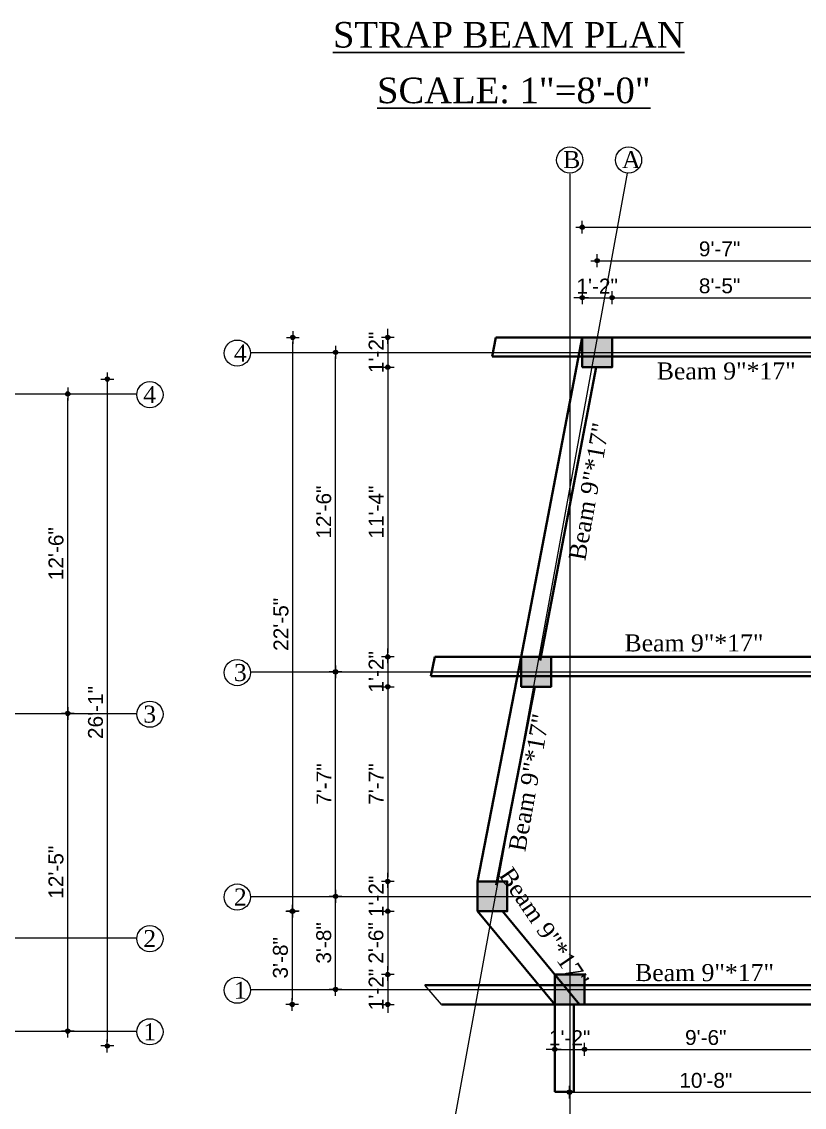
# Model space of a CAD drawing. Header units: inches. Extents: x -12073856 to 12321241, y -1226296 to 1319224.
# Drawn here: x 121516 to 121884, y 45437 to 45947 of the extents above; entities that cross this region are included whole.
import ezdxf
from ezdxf.enums import TextEntityAlignment as Align

# ---------------------------------------------------------------- set-up
doc = ezdxf.new("R2010")
doc.units = ezdxf.units.IN
doc.header["$MEASUREMENT"] = 0
doc.header["$PDMODE"] = 35
for name, color, linetype, lineweight in [('1', 7, 'Continuous', 13), ('Column', 181, 'Continuous', 40), ('Hatch', 9, 'Continuous', 9), ('Stairs', 61, 'Continuous', 18), ('Toilet', 7, 'Continuous', 25), ('WALL', 1, 'Continuous', 30)]:
    doc.layers.add(name, color=color, linetype=linetype, lineweight=lineweight)
doc.styles.add('ordinary', font='times.ttf')
doc.styles.add('ramon', font='arial.ttf')
doc.dimstyles.new('S8', dxfattribs={"dimtxt": 7, "dimasz": 2, "dimexe": 6, "dimexo": 18, "dimgap": 1.9375, "dimtad": 1, "dimdec": 1, "dimzin": 3, "dimdsep": 46, "dimlunit": 4, "dimtxsty": 'ramon', "dimblk": 'dot 2', "dimcen": 0.09375, "dimse1": 1, "dimse2": 1, "dimclrd": 1, "dimclre": 1, "dimclrt": 256, "dimadec": 0, "dimazin": 0, "dimtfac": 0.75, "dimtdec": 1, "dimtix": 1, "dimtmove": 1, "dimatfit": 3, "dimldrblk": 'DOT', "dimfxl": 1, "dimtolj": 1, "dimtzin": 0, "dimlwd": 9, "dimlwe": 9, "dimarcsym": 0})

# ---------------------------------------------------------------- blocks, each defined once
blk = doc.blocks.new('colm')
at = {"layer": 'Hatch'}
h = blk.add_hatch(color=256, dxfattribs=at)
h.dxf.hatch_style = 1
h.paths.add_polyline_path([(66705.71, 8319.73), (66705.71, 8307.73), (66717.71, 8307.73), (66717.71, 8319.73)])
at = {"layer": 'Column'}
blk.add_lwpolyline([(66705.71, 8307.73), (66717.71, 8307.73), (66717.71, 8319.73), (66705.71, 8319.73)], close=True, dxfattribs=at)
blk = doc.blocks.new('dot1')
at = {"layer": 'Hatch'}
h = blk.add_hatch(color=256, dxfattribs=at)
edge = h.paths.add_edge_path()
edge.add_arc((0, 0), 1, 0, 360)
for p, q in [((3, 0), (-3, 0)), ((0, 3), (0, -3))]:
    blk.add_line(p, q, dxfattribs=at)
blk.add_circle((0, 0), 1, dxfattribs=at)
blk = doc.blocks.new('dot 2')
at = {"layer": 'Hatch', "xscale": 0.5, "yscale": 0.5, "zscale": 0.5}
blk.add_blockref('dot1', (0, 0), dxfattribs=at)
blk = doc.blocks.new('*D1143')
at = {"layer": 'Defpoints', "color": 0, "transparency": 16777216}
for p in [(121793.65, 45817.34), (121779.65, 45798.67), (121793.65, 45798.67)]:
    blk.add_point(p, dxfattribs=at)
at = {"layer": 'Toilet', "color": 1, "lineweight": 9, "transparency": 16777216}
for p, q in [((121777.65, 45817.34), (121775.65, 45817.34)), ((121779.65, 45817.34), (121793.65, 45817.34)), ((121795.65, 45817.34), (121797.65, 45817.34))]:
    blk.add_line(p, q, dxfattribs=at)
at = {"layer": 'Toilet', "color": 1, "lineweight": 9, "transparency": 16777216, "xscale": 2, "yscale": 2, "zscale": 2}
blk.add_blockref('dot 2', (121779.65, 45817.34), dxfattribs=at)
at = {"layer": 'Toilet', "color": 1, "lineweight": 9, "transparency": 16777216, "xscale": 2, "yscale": 2, "zscale": 2, "rotation": 180}
blk.add_blockref('dot 2', (121793.65, 45817.34), dxfattribs=at)
at = {"layer": 'Toilet', "transparency": 16777216, "insert": (121786.65, 45822.8), "char_height": 7, "attachment_point": 5, "style": 'ramon'}
blk.add_mtext('\\A1;1\'-2"', dxfattribs=at)
blk = doc.blocks.new('_Dot')
at = {"color": 0, "lineweight": -2}
blk.add_line((-0.5, 0), (-1, 0), dxfattribs=at)
at = {"color": 0, "const_width": 0.5}
blk.add_lwpolyline([(-0.25, 0, 1), (0.25, 0, 1)], format="xyb", close=True, dxfattribs=at)
blk = doc.blocks.new('*D1144')
at = {"layer": 'Defpoints', "color": 0, "transparency": 16777216}
for p in [(121894.65, 45817.34), (121793.65, 45798.67), (121894.65, 45798.67)]:
    blk.add_point(p, dxfattribs=at)
at = {"layer": 'Toilet', "color": 1, "lineweight": 9, "transparency": 16777216}
blk.add_line((121795.65, 45817.34), (121892.65, 45817.34), dxfattribs=at)
at = {"layer": 'Toilet', "color": 1, "lineweight": 9, "transparency": 16777216, "xscale": 2, "yscale": 2, "zscale": 2, "rotation": 180}
blk.add_blockref('dot 2', (121793.65, 45817.34), dxfattribs=at)
at = {"layer": 'Toilet', "color": 1, "lineweight": 9, "transparency": 16777216, "xscale": 2, "yscale": 2, "zscale": 2}
blk.add_blockref('dot 2', (121894.65, 45817.34), dxfattribs=at)
at = {"layer": 'Toilet', "transparency": 16777216, "insert": (121844.15, 45822.86), "char_height": 7, "attachment_point": 5, "style": 'ramon'}
blk.add_mtext('\\A1;8\'-5"', dxfattribs=at)
blk = doc.blocks.new('*D1148')
at = {"layer": 'Defpoints', "color": 0, "transparency": 16777216}
for p in [(121901.65, 45834.71), (121786.65, 45798.67), (121901.65, 45798.67)]:
    blk.add_point(p, dxfattribs=at)
at = {"layer": 'Toilet', "color": 1, "lineweight": 9, "transparency": 16777216}
blk.add_line((121788.65, 45834.71), (121899.65, 45834.71), dxfattribs=at)
at = {"layer": 'Toilet', "color": 1, "lineweight": 9, "transparency": 16777216, "xscale": 2, "yscale": 2, "zscale": 2, "rotation": 180}
blk.add_blockref('dot 2', (121786.65, 45834.71), dxfattribs=at)
at = {"layer": 'Toilet', "color": 1, "lineweight": 9, "transparency": 16777216, "xscale": 2, "yscale": 2, "zscale": 2}
blk.add_blockref('dot 2', (121901.65, 45834.71), dxfattribs=at)
at = {"layer": 'Toilet', "transparency": 16777216, "insert": (121844.15, 45840.22), "char_height": 7, "attachment_point": 5, "style": 'ramon'}
blk.add_mtext('\\A1;9\'-7"', dxfattribs=at)
blk = doc.blocks.new('*D1150')
at = {"layer": 'Defpoints', "color": 0, "transparency": 16777216}
for p in [(122053.59, 45850.43), (121779.65, 45798.67), (122053.59, 45798.67)]:
    blk.add_point(p, dxfattribs=at)
at = {"layer": 'Toilet', "color": 1, "lineweight": 9, "transparency": 16777216}
blk.add_line((121781.65, 45850.43), (122051.59, 45850.43), dxfattribs=at)
at = {"layer": 'Toilet', "color": 1, "lineweight": 9, "transparency": 16777216, "xscale": 2, "yscale": 2, "zscale": 2, "rotation": 180}
blk.add_blockref('dot 2', (121779.65, 45850.43), dxfattribs=at)
at = {"layer": 'Toilet', "color": 1, "lineweight": 9, "transparency": 16777216, "xscale": 2, "yscale": 2, "zscale": 2}
blk.add_blockref('dot 2', (122053.59, 45850.43), dxfattribs=at)
at = {"layer": 'Toilet', "transparency": 16777216, "insert": (121916.62, 45855.94), "char_height": 7, "attachment_point": 5, "style": 'ramon'}
blk.add_mtext('\\A1;22\'-10"', dxfattribs=at)
blk = doc.blocks.new('*D1157')
at = {"layer": 'Defpoints', "color": 0, "transparency": 16777216}
for p in [(121766.71, 45485.53), (121780.71, 45485.53), (121780.71, 45464.43)]:
    blk.add_point(p, dxfattribs=at)
at = {"layer": 'Toilet', "color": 1, "lineweight": 9, "transparency": 16777216}
for p, q in [((121764.71, 45464.43), (121762.71, 45464.43)), ((121766.71, 45464.43), (121780.71, 45464.43)), ((121782.71, 45464.43), (121784.71, 45464.43))]:
    blk.add_line(p, q, dxfattribs=at)
at = {"layer": 'Toilet', "color": 1, "lineweight": 9, "transparency": 16777216, "xscale": 2, "yscale": 2, "zscale": 2}
blk.add_blockref('dot 2', (121766.71, 45464.43), dxfattribs=at)
at = {"layer": 'Toilet', "color": 1, "lineweight": 9, "transparency": 16777216, "xscale": 2, "yscale": 2, "zscale": 2, "rotation": 180}
blk.add_blockref('dot 2', (121780.71, 45464.43), dxfattribs=at)
at = {"layer": 'Toilet', "transparency": 16777216, "insert": (121773.71, 45469.88), "char_height": 7, "attachment_point": 5, "style": 'ramon'}
blk.add_mtext('\\A1;1\'-2"', dxfattribs=at)
blk = doc.blocks.new('*D1158')
at = {"layer": 'Defpoints', "color": 0, "transparency": 16777216}
for p in [(121780.71, 45485.53), (121894.59, 45485.53), (121894.59, 45464.43)]:
    blk.add_point(p, dxfattribs=at)
at = {"layer": 'Toilet', "color": 1, "lineweight": 9, "transparency": 16777216}
blk.add_line((121782.71, 45464.43), (121892.59, 45464.43), dxfattribs=at)
at = {"layer": 'Toilet', "color": 1, "lineweight": 9, "transparency": 16777216, "xscale": 2, "yscale": 2, "zscale": 2, "rotation": 180}
blk.add_blockref('dot 2', (121780.71, 45464.43), dxfattribs=at)
at = {"layer": 'Toilet', "color": 1, "lineweight": 9, "transparency": 16777216, "xscale": 2, "yscale": 2, "zscale": 2}
blk.add_blockref('dot 2', (121894.59, 45464.43), dxfattribs=at)
at = {"layer": 'Toilet', "transparency": 16777216, "insert": (121837.65, 45469.94), "char_height": 7, "attachment_point": 5, "style": 'ramon'}
blk.add_mtext('\\A1;9\'-6"', dxfattribs=at)
blk = doc.blocks.new('*D1162')
at = {"layer": 'Defpoints', "color": 0, "transparency": 16777216}
for p in [(121773.71, 45485.53), (121901.65, 45485.53), (121901.65, 45444.32)]:
    blk.add_point(p, dxfattribs=at)
at = {"layer": 'Toilet', "color": 1, "lineweight": 9, "transparency": 16777216}
blk.add_line((121775.71, 45444.32), (121899.65, 45444.32), dxfattribs=at)
at = {"layer": 'Toilet', "color": 1, "lineweight": 9, "transparency": 16777216, "xscale": 2, "yscale": 2, "zscale": 2, "rotation": 180}
blk.add_blockref('dot 2', (121773.71, 45444.32), dxfattribs=at)
at = {"layer": 'Toilet', "color": 1, "lineweight": 9, "transparency": 16777216, "xscale": 2, "yscale": 2, "zscale": 2}
blk.add_blockref('dot 2', (121901.65, 45444.32), dxfattribs=at)
at = {"layer": 'Toilet', "transparency": 16777216, "insert": (121837.68, 45449.83), "char_height": 7, "attachment_point": 5, "style": 'ramon'}
blk.add_mtext('\\A1;10\'-8"', dxfattribs=at)
blk = doc.blocks.new('*D1164')
at = {"layer": 'Defpoints', "color": 0, "transparency": 16777216}
for p in [(121766.71, 45485.53), (122053.54, 45485.53), (122053.54, 45424.07)]:
    blk.add_point(p, dxfattribs=at)
at = {"layer": 'Toilet', "color": 1, "lineweight": 9, "transparency": 16777216}
blk.add_line((121768.71, 45424.07), (122051.54, 45424.07), dxfattribs=at)
at = {"layer": 'Toilet', "color": 1, "lineweight": 9, "transparency": 16777216, "xscale": 2, "yscale": 2, "zscale": 2, "rotation": 180}
blk.add_blockref('dot 2', (121766.71, 45424.07), dxfattribs=at)
at = {"layer": 'Toilet', "color": 1, "lineweight": 9, "transparency": 16777216, "xscale": 2, "yscale": 2, "zscale": 2}
blk.add_blockref('dot 2', (122053.54, 45424.07), dxfattribs=at)
at = {"layer": 'Toilet', "transparency": 16777216, "insert": (121910.13, 45429.59), "char_height": 7, "attachment_point": 5, "style": 'ramon'}
blk.add_mtext('\\A1;23\'-11"', dxfattribs=at)
blk = doc.blocks.new('*D1165')
at = {"layer": 'Defpoints', "color": 0, "transparency": 16777216}
for p in [(121752.86, 45798.67), (121688.28, 45784.67), (121752.86, 45784.67)]:
    blk.add_point(p, dxfattribs=at)
at = {"layer": 'Toilet', "color": 1, "lineweight": 9, "transparency": 16777216}
for p, q in [((121688.28, 45800.67), (121688.28, 45802.67)), ((121688.28, 45798.67), (121688.28, 45784.67)), ((121688.28, 45782.67), (121688.28, 45780.67))]:
    blk.add_line(p, q, dxfattribs=at)
at = {"layer": 'Toilet', "color": 1, "lineweight": 9, "transparency": 16777216, "xscale": 2, "yscale": 2, "zscale": 2}
for p, rotation in [((121688.28, 45798.67), 270), ((121688.28, 45784.67), 90)]:
    blk.add_blockref('dot 2', p, dxfattribs=dict(at, rotation=rotation))
at = {"layer": 'Toilet', "transparency": 16777216, "insert": (121682.82, 45791.67), "char_height": 7, "attachment_point": 5, "rotation": 90, "style": 'ramon'}
blk.add_mtext('\\A1;1\'-2"', dxfattribs=at)
blk = doc.blocks.new('*D1166')
at = {"layer": 'Defpoints', "color": 0, "transparency": 16777216}
for p in [(121752.86, 45784.67), (121688.28, 45648.67), (121724.18, 45648.67)]:
    blk.add_point(p, dxfattribs=at)
at = {"layer": 'Toilet', "color": 1, "lineweight": 9, "transparency": 16777216}
blk.add_line((121688.28, 45782.67), (121688.28, 45650.67), dxfattribs=at)
at = {"layer": 'Toilet', "color": 1, "lineweight": 9, "transparency": 16777216, "xscale": 2, "yscale": 2, "zscale": 2}
for p, rotation in [((121688.28, 45784.67), 90), ((121688.28, 45648.67), 270)]:
    blk.add_blockref('dot 2', p, dxfattribs=dict(at, rotation=rotation))
at = {"layer": 'Toilet', "transparency": 16777216, "insert": (121682.82, 45716.67), "char_height": 7, "attachment_point": 5, "rotation": 90, "style": 'ramon'}
blk.add_mtext('\\A1;11\'-4"', dxfattribs=at)
blk = doc.blocks.new('*D1167')
at = {"layer": 'Defpoints', "color": 0, "transparency": 16777216}
for p in [(121724.18, 45648.67), (121688.28, 45634.67), (121724.18, 45634.67)]:
    blk.add_point(p, dxfattribs=at)
at = {"layer": 'Toilet', "color": 1, "lineweight": 9, "transparency": 16777216}
for p, q in [((121688.28, 45650.67), (121688.28, 45652.67)), ((121688.28, 45648.67), (121688.28, 45634.67)), ((121688.28, 45632.67), (121688.28, 45630.67))]:
    blk.add_line(p, q, dxfattribs=at)
at = {"layer": 'Toilet', "color": 1, "lineweight": 9, "transparency": 16777216, "xscale": 2, "yscale": 2, "zscale": 2}
for p, rotation in [((121688.28, 45648.67), 270), ((121688.28, 45634.67), 90)]:
    blk.add_blockref('dot 2', p, dxfattribs=dict(at, rotation=rotation))
at = {"layer": 'Toilet', "transparency": 16777216, "insert": (121682.82, 45641.67), "char_height": 7, "attachment_point": 5, "rotation": 90, "style": 'ramon'}
blk.add_mtext('\\A1;1\'-2"', dxfattribs=at)
blk = doc.blocks.new('*D1168')
at = {"layer": 'Defpoints', "color": 0, "transparency": 16777216}
for p in [(121724.18, 45634.67), (121688.28, 45543.26), (121703.64, 45543.26)]:
    blk.add_point(p, dxfattribs=at)
at = {"layer": 'Toilet', "color": 1, "lineweight": 9, "transparency": 16777216}
blk.add_line((121688.28, 45632.67), (121688.28, 45545.26), dxfattribs=at)
at = {"layer": 'Toilet', "color": 1, "lineweight": 9, "transparency": 16777216, "xscale": 2, "yscale": 2, "zscale": 2}
for p, rotation in [((121688.28, 45634.67), 90), ((121688.28, 45543.26), 270)]:
    blk.add_blockref('dot 2', p, dxfattribs=dict(at, rotation=rotation))
at = {"layer": 'Toilet', "transparency": 16777216, "insert": (121682.84, 45588.96), "char_height": 7, "attachment_point": 5, "rotation": 90, "style": 'ramon'}
blk.add_mtext('\\A1;7\'-7"', dxfattribs=at)
blk = doc.blocks.new('*D1169')
at = {"layer": 'Defpoints', "color": 0, "transparency": 16777216}
for p in [(121703.64, 45543.26), (121688.28, 45529.26), (121703.64, 45529.26)]:
    blk.add_point(p, dxfattribs=at)
at = {"layer": 'Toilet', "color": 1, "lineweight": 9, "transparency": 16777216}
for p, q in [((121688.28, 45545.26), (121688.28, 45547.26)), ((121688.28, 45543.26), (121688.28, 45529.26)), ((121688.28, 45527.26), (121688.28, 45525.26))]:
    blk.add_line(p, q, dxfattribs=at)
at = {"layer": 'Toilet', "color": 1, "lineweight": 9, "transparency": 16777216, "xscale": 2, "yscale": 2, "zscale": 2}
for p, rotation in [((121688.28, 45543.26), 270), ((121688.28, 45529.26), 90)]:
    blk.add_blockref('dot 2', p, dxfattribs=dict(at, rotation=rotation))
at = {"layer": 'Toilet', "transparency": 16777216, "insert": (121682.82, 45536.26), "char_height": 7, "attachment_point": 5, "rotation": 90, "style": 'ramon'}
blk.add_mtext('\\A1;1\'-2"', dxfattribs=at)
blk = doc.blocks.new('*D1170')
at = {"layer": 'Defpoints', "color": 0, "transparency": 16777216}
for p in [(121703.64, 45529.26), (121688.28, 45499.53), (121739.93, 45499.53)]:
    blk.add_point(p, dxfattribs=at)
at = {"layer": 'Toilet', "color": 1, "lineweight": 9, "transparency": 16777216}
blk.add_line((121688.28, 45527.26), (121688.28, 45501.53), dxfattribs=at)
at = {"layer": 'Toilet', "color": 1, "lineweight": 9, "transparency": 16777216, "xscale": 2, "yscale": 2, "zscale": 2}
for p, rotation in [((121688.28, 45529.26), 90), ((121688.28, 45499.53), 270)]:
    blk.add_blockref('dot 2', p, dxfattribs=dict(at, rotation=rotation))
at = {"layer": 'Toilet', "transparency": 16777216, "insert": (121682.76, 45514.39), "char_height": 7, "attachment_point": 5, "rotation": 90, "style": 'ramon'}
blk.add_mtext('\\A1;2\'-6"', dxfattribs=at)
blk = doc.blocks.new('*D1171')
at = {"layer": 'Defpoints', "color": 0, "transparency": 16777216}
for p in [(121739.93, 45499.53), (121688.28, 45485.53), (121739.93, 45485.53)]:
    blk.add_point(p, dxfattribs=at)
at = {"layer": 'Toilet', "color": 1, "lineweight": 9, "transparency": 16777216}
for p, q in [((121688.28, 45501.53), (121688.28, 45503.53)), ((121688.28, 45499.53), (121688.28, 45485.53)), ((121688.28, 45483.53), (121688.28, 45481.53))]:
    blk.add_line(p, q, dxfattribs=at)
at = {"layer": 'Toilet', "color": 1, "lineweight": 9, "transparency": 16777216, "xscale": 2, "yscale": 2, "zscale": 2}
for p, rotation in [((121688.28, 45499.53), 270), ((121688.28, 45485.53), 90)]:
    blk.add_blockref('dot 2', p, dxfattribs=dict(at, rotation=rotation))
at = {"layer": 'Toilet', "transparency": 16777216, "insert": (121682.82, 45492.53), "char_height": 7, "attachment_point": 5, "rotation": 90, "style": 'ramon'}
blk.add_mtext('\\A1;1\'-2"', dxfattribs=at)
blk = doc.blocks.new('*D1172')
at = {"layer": 'Defpoints', "color": 0, "transparency": 16777216}
for p in [(121663.77, 45536.26), (121703.64, 45536.26), (121739.93, 45492.53)]:
    blk.add_point(p, dxfattribs=at)
at = {"layer": 'Toilet', "color": 1, "lineweight": 9, "transparency": 16777216}
blk.add_line((121663.77, 45494.53), (121663.77, 45534.26), dxfattribs=at)
at = {"layer": 'Toilet', "color": 1, "lineweight": 9, "transparency": 16777216, "xscale": 2, "yscale": 2, "zscale": 2}
for p, rotation in [((121663.77, 45536.26), 90), ((121663.77, 45492.53), 270)]:
    blk.add_blockref('dot 2', p, dxfattribs=dict(at, rotation=rotation))
at = {"layer": 'Toilet', "transparency": 16777216, "insert": (121658.25, 45514.39), "char_height": 7, "attachment_point": 5, "rotation": 90, "style": 'ramon'}
blk.add_mtext('\\A1;3\'-8"', dxfattribs=at)
blk = doc.blocks.new('*D1173')
at = {"layer": 'Defpoints', "color": 0, "transparency": 16777216}
for p in [(121663.77, 45641.67), (121724.18, 45641.67), (121703.64, 45536.26)]:
    blk.add_point(p, dxfattribs=at)
at = {"layer": 'Toilet', "color": 1, "lineweight": 9, "transparency": 16777216}
blk.add_line((121663.77, 45538.26), (121663.77, 45639.67), dxfattribs=at)
at = {"layer": 'Toilet', "color": 1, "lineweight": 9, "transparency": 16777216, "xscale": 2, "yscale": 2, "zscale": 2}
for p, rotation in [((121663.77, 45641.67), 90), ((121663.77, 45536.26), 270)]:
    blk.add_blockref('dot 2', p, dxfattribs=dict(at, rotation=rotation))
at = {"layer": 'Toilet', "transparency": 16777216, "insert": (121658.33, 45588.96), "char_height": 7, "attachment_point": 5, "rotation": 90, "style": 'ramon'}
blk.add_mtext('\\A1;7\'-7"', dxfattribs=at)
blk = doc.blocks.new('*D1174')
at = {"layer": 'Defpoints', "color": 0, "transparency": 16777216}
for p in [(121663.77, 45791.67), (121752.86, 45791.67), (121724.18, 45641.67)]:
    blk.add_point(p, dxfattribs=at)
at = {"layer": 'Toilet', "color": 1, "lineweight": 9, "transparency": 16777216}
blk.add_line((121663.77, 45643.67), (121663.77, 45789.67), dxfattribs=at)
at = {"layer": 'Toilet', "color": 1, "lineweight": 9, "transparency": 16777216, "xscale": 2, "yscale": 2, "zscale": 2}
for p, rotation in [((121663.77, 45791.67), 90), ((121663.77, 45641.67), 270)]:
    blk.add_blockref('dot 2', p, dxfattribs=dict(at, rotation=rotation))
at = {"layer": 'Toilet', "transparency": 16777216, "insert": (121658.26, 45716.67), "char_height": 7, "attachment_point": 5, "rotation": 90, "style": 'ramon'}
blk.add_mtext('\\A1;12\'-6"', dxfattribs=at)
blk = doc.blocks.new('*D1175')
at = {"layer": 'Defpoints', "color": 0, "transparency": 16777216}
for p in [(121643.69, 45798.67), (121752.86, 45798.67), (121703.64, 45529.26)]:
    blk.add_point(p, dxfattribs=at)
at = {"layer": 'Toilet', "color": 1, "lineweight": 9, "transparency": 16777216}
blk.add_line((121643.69, 45531.26), (121643.69, 45796.67), dxfattribs=at)
at = {"layer": 'Toilet', "color": 1, "lineweight": 9, "transparency": 16777216, "xscale": 2, "yscale": 2, "zscale": 2}
for p, rotation in [((121643.69, 45798.67), 90), ((121643.69, 45529.26), 270)]:
    blk.add_blockref('dot 2', p, dxfattribs=dict(at, rotation=rotation))
at = {"layer": 'Toilet', "transparency": 16777216, "insert": (121638.17, 45663.96), "char_height": 7, "attachment_point": 5, "rotation": 90, "style": 'ramon'}
blk.add_mtext('\\A1;22\'-5"', dxfattribs=at)
blk = doc.blocks.new('*D1176')
at = {"layer": 'Defpoints', "color": 0, "transparency": 16777216}
for p in [(121703.64, 45529.26), (121643.42, 45485.53), (121739.93, 45485.53)]:
    blk.add_point(p, dxfattribs=at)
at = {"layer": 'Toilet', "color": 1, "lineweight": 9, "transparency": 16777216}
blk.add_line((121643.42, 45527.26), (121643.42, 45487.53), dxfattribs=at)
at = {"layer": 'Toilet', "color": 1, "lineweight": 9, "transparency": 16777216, "xscale": 2, "yscale": 2, "zscale": 2}
for p, rotation in [((121643.42, 45529.26), 90), ((121643.42, 45485.53), 270)]:
    blk.add_blockref('dot 2', p, dxfattribs=dict(at, rotation=rotation))
at = {"layer": 'Toilet', "transparency": 16777216, "insert": (121637.91, 45507.39), "char_height": 7, "attachment_point": 5, "rotation": 90, "style": 'ramon'}
blk.add_mtext('\\A1;3\'-8"', dxfattribs=at)
blk = doc.blocks.new('*D1270')
at = {"layer": 'Defpoints', "color": 0, "transparency": 16777216}
for p in [(121488.39, 45622.14), (121538.01, 45622.14), (121488.39, 45473)]:
    blk.add_point(p, dxfattribs=at)
at = {"layer": 'Toilet', "color": 1, "lineweight": 9, "transparency": 16777216}
blk.add_line((121538.01, 45475), (121538.01, 45620.14), dxfattribs=at)
at = {"layer": 'Toilet', "color": 1, "lineweight": 9, "transparency": 16777216, "xscale": 2, "yscale": 2, "zscale": 2}
for p, rotation in [((121538.01, 45622.14), 90), ((121538.01, 45473), 270)]:
    blk.add_blockref('dot 2', p, dxfattribs=dict(at, rotation=rotation))
at = {"layer": 'Toilet', "transparency": 16777216, "insert": (121532.5, 45547.57), "char_height": 7, "attachment_point": 5, "rotation": 90, "style": 'ramon'}
blk.add_mtext('\\A1;12\'-5"', dxfattribs=at)
blk = doc.blocks.new('*D1271')
at = {"layer": 'Defpoints', "color": 0, "transparency": 16777216}
for p in [(121488.44, 45772.14), (121538.01, 45772.14), (121488.39, 45622.14)]:
    blk.add_point(p, dxfattribs=at)
at = {"layer": 'Toilet', "color": 1, "lineweight": 9, "transparency": 16777216}
blk.add_line((121538.01, 45624.14), (121538.01, 45770.14), dxfattribs=at)
at = {"layer": 'Toilet', "color": 1, "lineweight": 9, "transparency": 16777216, "xscale": 2, "yscale": 2, "zscale": 2}
for p, rotation in [((121538.01, 45772.14), 90), ((121538.01, 45622.14), 270)]:
    blk.add_blockref('dot 2', p, dxfattribs=dict(at, rotation=rotation))
at = {"layer": 'Toilet', "transparency": 16777216, "insert": (121532.5, 45697.14), "char_height": 7, "attachment_point": 5, "rotation": 90, "style": 'ramon'}
blk.add_mtext('\\A1;12\'-6"', dxfattribs=at)
blk = doc.blocks.new('*D1272')
at = {"layer": 'Defpoints', "color": 0, "transparency": 16777216}
for p in [(121488.44, 45779.14), (121488.44, 45466), (121556.57, 45466)]:
    blk.add_point(p, dxfattribs=at)
at = {"layer": 'Toilet', "color": 1, "lineweight": 9, "transparency": 16777216}
blk.add_line((121556.57, 45777.14), (121556.57, 45468), dxfattribs=at)
at = {"layer": 'Toilet', "color": 1, "lineweight": 9, "transparency": 16777216, "xscale": 2, "yscale": 2, "zscale": 2}
for p, rotation in [((121556.57, 45779.14), 90), ((121556.57, 45466), 270)]:
    blk.add_blockref('dot 2', p, dxfattribs=dict(at, rotation=rotation))
at = {"layer": 'Toilet', "transparency": 16777216, "insert": (121551.06, 45622.57), "char_height": 7, "attachment_point": 5, "rotation": 90, "style": 'ramon'}
blk.add_mtext('\\A1;26\'-1"', dxfattribs=at)
blk = doc.blocks.new('*D1297')
at = {"layer": 'Defpoints', "color": 0, "transparency": 16777216}
for p in [(123920.36, 45637.44), (123937.7, 45637.44), (121383.39, 45598.44)]:
    blk.add_point(p, dxfattribs=at)
at = {"layer": 'Toilet', "color": 1, "lineweight": 9, "transparency": 16777216}
blk.add_line((123937.7, 45600.44), (123937.7, 45635.44), dxfattribs=at)
at = {"layer": 'Toilet', "color": 1, "lineweight": 9, "transparency": 16777216, "xscale": 2, "yscale": 2, "zscale": 2}
for p, rotation in [((123937.7, 45637.44), 90), ((123937.7, 45598.44), 270)]:
    blk.add_blockref('dot 2', p, dxfattribs=dict(at, rotation=rotation))
at = {"layer": 'Toilet', "transparency": 16777216, "insert": (123932.18, 45617.94), "char_height": 7, "attachment_point": 5, "rotation": 90, "style": 'ramon'}
blk.add_mtext('\\A1;3\'-3"', dxfattribs=at)

msp = doc.modelspace()

# ---------------------------------------------------------------- linework, layer by layer
for p, q in [((121800.75, 45875.85), (121717.32, 45419.26)), ((121773.77, 45875.48), (121773.77, 45419.93))]:
    msp.add_line(p, q)
at = {"layer": 'Column', "color": 1}
for p, q in [((121737.29, 45789.67), (121739.01, 45798.67)), ((121739.01, 45798.67), (121894.65, 45798.67)), ((121779.65, 45798.67), (121750.96, 45648.67)), ((121737.29, 45789.67), (121894.65, 45789.67)), ((121786.13, 45784.67), (121759.8, 45646.98)), ((121708.6, 45639.67), (121710.33, 45648.67)), ((121710.33, 45648.67), (122039.54, 45648.67)), ((121750.96, 45648.67), (121730.42, 45543.26)), ((121708.6, 45639.67), (121894.59, 45639.67)), ((121757.4, 45634.67), (121739.25, 45541.54)), ((121730.42, 45529.26), (121766.71, 45485.53)), ((121742.11, 45529.26), (121778.41, 45485.53)), ((121705.66, 45494.53), (121894.59, 45494.53)), ((121713.53, 45485.53), (121894.59, 45485.53)), ((121766.71, 45485.53), (121766.71, 45444.53)), ((121775.71, 45485.53), (121775.71, 45444.53)), ((121766.71, 45444.53), (121775.71, 45444.53))]:
    msp.add_line(p, q, dxfattribs=at)
at = {"layer": 'Stairs'}
msp.add_line((121713.53, 45485.53), (121705.66, 45494.53), dxfattribs=at)
at = {"layer": 'Toilet'}
for p, q in [((121623.76, 45791.67), (122135.59, 45791.67)), ((121021.69, 45772.14), (121570.44, 45772.14)), ((121623.76, 45641.67), (122135.59, 45641.67)), ((121021.69, 45622.14), (121570.44, 45622.14)), ((121623.76, 45536.26), (122135.59, 45536.26)), ((121021.69, 45516.73), (121570.44, 45516.73)), ((121623.76, 45492.53), (122135.59, 45492.53)), ((121021.69, 45473), (121570.44, 45473))]:
    msp.add_line(p, q, dxfattribs=at)
for centre in [(121773.77, 45881.97), (121801.39, 45881.97), (121617.62, 45791.32), (121576.58, 45771.79), (121617.62, 45641.32), (121576.58, 45621.79), (121617.62, 45535.91), (121576.58, 45516.38), (121617.62, 45492.18), (121576.58, 45472.66)]:
    msp.add_circle(centre, 6.15, dxfattribs=at)

# ---------------------------------------------------------------- block references
at = {"layer": 'Column', "xscale": 1.166666666671517, "yscale": 1.166666666671517, "zscale": 1.166666666668081}
for p in [(43956.32, 36092.32), (43927.64, 35942.32), (43907.1, 35836.91), (43943.39, 35793.18)]:
    msp.add_blockref('colm', p, dxfattribs=at)

# ---------------------------------------------------------------- texts
at = {"layer": '1', "char_height": 8, "width": 20.1234, "attachment_point": 1, "style": 'ordinary'}
for s, insert in [('B', (121770.68, 45886.18)), ('A', (121798.3, 45886.18)), ('4', (121616.01, 45795.35)), ('4', (121573.46, 45775.83)), ('3', (121616.01, 45645.35)), ('3', (121573.46, 45625.83)), ('2', (121616.01, 45539.94)), ('2', (121573.46, 45520.42)), ('1', (121616.01, 45496.21)), ('1', (121573.46, 45476.69))]:
    msp.add_mtext(s, dxfattribs=dict(at, insert=insert))
at = {"layer": '1', "char_height": 8, "attachment_point": 9, "style": 'ordinary'}
for insert in [(121879.88, 45778.81), (121864.73, 45651.12), (121869.7, 45496.34)]:
    msp.add_mtext('Beam 9"*17"', dxfattribs=dict(at, insert=insert))
for insert, rotation in [((121792.59, 45757.75), 79.8897), ((121764.42, 45621.08), 79.8897), ((121776.74, 45492.28), 304.1984)]:
    msp.add_mtext('Beam 9"*17"', dxfattribs=dict(at, insert=insert, rotation=rotation))
at = {"layer": 'WALL', "style": 'ordinary'}
for s, p in [('%%USTRAP BEAM PLAN', (121745.14, 45940.78)), ('%%USCALE: 1"=8\'-0"', (121747.49, 45914.66))]:
    msp.add_text(s, height=12, dxfattribs=at).set_placement(p, align=Align.MIDDLE_CENTER)

# ---------------------------------------------------------------- dimensions: what is measured, and where the dimension line sits
at = {"layer": 'Toilet'}
for base, p1, p2, picture, middle in [((122053.59, 45850.43), (121779.65, 45798.67), (122053.59, 45798.67), '*D1150', (121916.62, 45855.94)), ((121901.65, 45834.71), (121786.65, 45798.67), (121901.65, 45798.67), '*D1148', (121844.15, 45840.22)), ((121793.65, 45817.34), (121779.65, 45798.67), (121793.65, 45798.67), '*D1143', (121786.65, 45822.8)), ((121894.65, 45817.34), (121793.65, 45798.67), (121894.65, 45798.67), '*D1144', (121844.15, 45822.86)), ((121780.71, 45464.43), (121766.71, 45485.53), (121780.71, 45485.53), '*D1157', (121773.71, 45469.88)), ((122053.54, 45424.07), (121766.71, 45485.53), (122053.54, 45485.53), '*D1164', (121910.13, 45429.59)), ((121901.65, 45444.32), (121773.71, 45485.53), (121901.65, 45485.53), '*D1162', (121837.68, 45449.83)), ((121894.59, 45464.43), (121780.71, 45485.53), (121894.59, 45485.53), '*D1158', (121837.65, 45469.94))]:
    dim = msp.add_linear_dim(base=base, p1=p1, p2=p2, dimstyle='S8', override={"dimfxl": 2, "dimfxlon": 1, "dimarcsym": 1}, dxfattribs=at)
    dim.commit()
    dim.dimension.update_dxf_attribs({"geometry": picture, "text_midpoint": middle})
for base, p1, p2, text, picture, middle in [((121643.69, 45798.67), (121703.64, 45529.26), (121752.86, 45798.67), '22\'-5"', '*D1175', (121638.17, 45663.96)), ((121663.77, 45641.67), (121703.64, 45536.26), (121724.18, 45641.67), '7\'-7"', '*D1173', (121658.33, 45588.96)), ((121688.28, 45543.26), (121724.18, 45634.67), (121703.64, 45543.26), '7\'-7"', '*D1168', (121682.84, 45588.96)), ((121663.77, 45536.26), (121739.93, 45492.53), (121703.64, 45536.26), '3\'-8"', '*D1172', (121658.25, 45514.39)), ((121643.42, 45485.53), (121703.64, 45529.26), (121739.93, 45485.53), '3\'-8"', '*D1176', (121637.91, 45507.39)), ((121688.28, 45499.53), (121703.64, 45529.26), (121739.93, 45499.53), '2\'-6"', '*D1170', (121682.76, 45514.39))]:
    dim = msp.add_linear_dim(base=base, p1=p1, p2=p2, angle=90, text=text, dimstyle='S8', override={"dimfxl": 2, "dimfxlon": 1, "dimarcsym": 1}, dxfattribs=at)
    dim.commit()
    dim.dimension.update_dxf_attribs({"geometry": picture, "text_midpoint": middle})
for base, p1, p2, picture, middle in [((121688.28, 45784.67), (121752.86, 45798.67), (121752.86, 45784.67), '*D1165', (121682.82, 45791.67)), ((121663.77, 45791.67), (121724.18, 45641.67), (121752.86, 45791.67), '*D1174', (121658.26, 45716.67)), ((121688.28, 45648.67), (121752.86, 45784.67), (121724.18, 45648.67), '*D1166', (121682.82, 45716.67)), ((121556.57, 45466), (121488.44, 45779.14), (121488.44, 45466), '*D1272', (121551.06, 45622.57)), ((121538.01, 45772.14), (121488.39, 45622.14), (121488.44, 45772.14), '*D1271', (121532.5, 45697.14)), ((121688.28, 45634.67), (121724.18, 45648.67), (121724.18, 45634.67), '*D1167', (121682.82, 45641.67)), ((123937.7, 45637.44), (121383.39, 45598.44), (123920.36, 45637.44), '*D1297', (123932.18, 45617.94)), ((121538.01, 45622.14), (121488.39, 45473), (121488.39, 45622.14), '*D1270', (121532.5, 45547.57)), ((121688.28, 45529.26), (121703.64, 45543.26), (121703.64, 45529.26), '*D1169', (121682.82, 45536.26)), ((121688.28, 45485.53), (121739.93, 45499.53), (121739.93, 45485.53), '*D1171', (121682.82, 45492.53))]:
    dim = msp.add_linear_dim(base=base, p1=p1, p2=p2, angle=90, dimstyle='S8', override={"dimfxl": 2, "dimfxlon": 1, "dimarcsym": 1}, dxfattribs=at)
    dim.commit()
    dim.dimension.update_dxf_attribs({"geometry": picture, "text_midpoint": middle})

doc.saveas('drawing.dxf')
